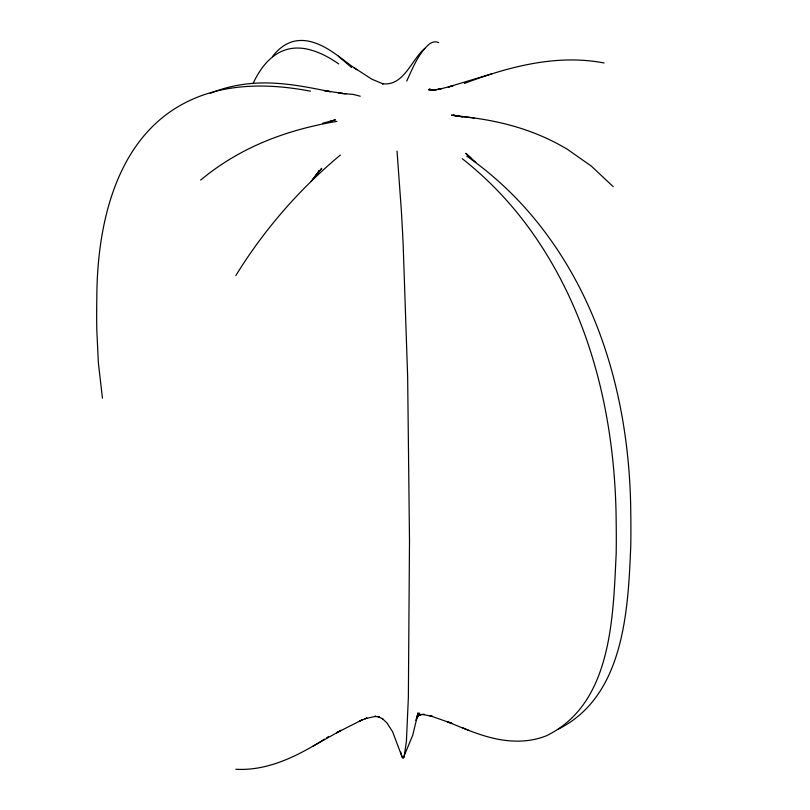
<?xml version="1.0" encoding="UTF-8"?>
<svg xmlns="http://www.w3.org/2000/svg" width="810" height="810" viewBox="0 0 810 810"><rect width="100%" height="100%" fill="white"/><g stroke="black" fill="none" stroke-linecap="round" stroke-linejoin="round"><path stroke-width="1.21" d="M416.279 719.027L418.112 712.83L412.766 735.105L403.147 758.332A193.873 8.788 88.2 0 1 401.274 754.272L400.798 752.176M404.038 757.411L406.417 741.241L408.361 697.612L409.495 540.604L407.653 376.974L403.147 244.215A193.873 8.778 88.2 0 0 401.274 209.506L397.032 151.055M406.731 81.03C412.725 68.182 418.051 54.118 428.854 44.439A203.877 37.959 -82.3 0 1 436.752 41.988L438.645 42.636M253.348 82.924C260.162 68.435 270.864 53.936 286.993 49.43A218.599 90.467 71.2 0 1 305.329 48.732C317.55 50.929 328.668 56.994 338.803 63.949M415.854 720.333L419.6 713.114L417.251 717.042M235.821 275.572C263.817 230.06 299.285 189.216 340.362 155.054M315.039 176.448L319.251 170.606L312.457 179.931M424.794 48.377C411.561 59.545 403.643 86.7 382.452 83.683L383.16 83.926L371.77 79.147L353.849 67.544M310.848 181.531L321.752 168.318L317.095 173.947M272.413 56.629C277.152 50.422 283.227 45.016 290.638 42.312A228.764 84.27 73.7 0 1 307.334 40.945C326.683 44.347 341.233 59.11 356.805 69.711M416.856 717.549L420.096 714.471L417.221 716.131L421.382 714.44L419.681 714.774L424.43 714.41L422.415 714.4L432.54 716.425L429.624 715.574L451.99 723.441L447.292 721.68C468.929 730.6 491.083 740.573 514.917 741.099A223.975 125.145 61.6 0 0 546.183 735.865C612.178 704.123 613.038 616.906 616.177 553.807A1077.786 602.205 61.6 0 0 616.177 521.873C615.448 428.662 595.512 333.73 546.183 253.692A223.975 125.145 61.6 0 0 514.917 209.993C499.213 191.119 481.565 173.867 462.247 158.699M200.617 180.063L208.696 173.644A203.877 162.081 -22.1 0 1 242.403 152.077C271.796 136.414 304.094 126.856 336.849 121.378M326.551 737.88L328.536 736.563M324.557 739.135C298.039 755.76 268.009 771.14 235.821 769.267M312.538 746.466L341.05 730.326L336.474 732.847L361.999 719.928L359.458 721.133L366.96 718.065L364.986 718.723L375.972 716.283L374.746 716.425L379.242 716.961L378.321 716.769L382.755 718.845L382.097 718.389L386.917 722.895L392.577 731.663L402.216 757.218M558.262 729.142C624.378 696.185 628.155 609.889 630.777 545.383A1077.786 641.692 58.4 0 0 630.777 513.439C630.089 420.552 608.624 325.721 556.197 247.911A223.975 133.356 58.4 0 0 522.885 205.396C506.037 186.988 487.185 170.424 466.752 156.097M210.256 93.433L212.372 92.512A218.599 153.859 45.5 0 1 243.557 84.392C272.666 80.16 301.917 85.87 330.358 91.722L324.354 90.619L342.974 93.474L338.904 93.221L353.261 94.416L360.227 96.208M464.413 83.43C508.569 66.744 556.743 53.855 604.068 62.967M492.196 73.72L448.274 86.974L453.063 85.809L437.694 89.545L441.551 88.604L433.664 90.112L430.758 90.214L436.904 89.586L428.632 89.799L431.082 89.961M329.883 121.429L335.411 119.86L322.613 123.262M343.865 93.747L346.224 93.687M457.498 116.144C483.519 118.402 509.409 123.495 533.82 132.931A193.873 158.061 5.5 0 1 567.446 149.354L591.3 166.09L613.19 186.654M474.144 117.987L451.443 115.131L457.498 116.093M310.524 91.186C281.779 85.708 251.94 83.764 223.094 89.586A228.764 166.698 41.2 0 0 190.066 100.379C116.184 134.703 96.957 224.198 96.825 298.283A1055.288 768.973 41.2 0 0 96.825 330.227L98.354 362.647L102.435 398.145M462.469 117.065L453.509 115.152L457.701 116.184M432.459 90.143L429.29 89.08L431.467 89.92M462.247 727.593L468.787 730.377M338.327 56.163L351.54 67.503M475.794 162.344L465.791 153.333L470.823 157.92"/></g></svg>
